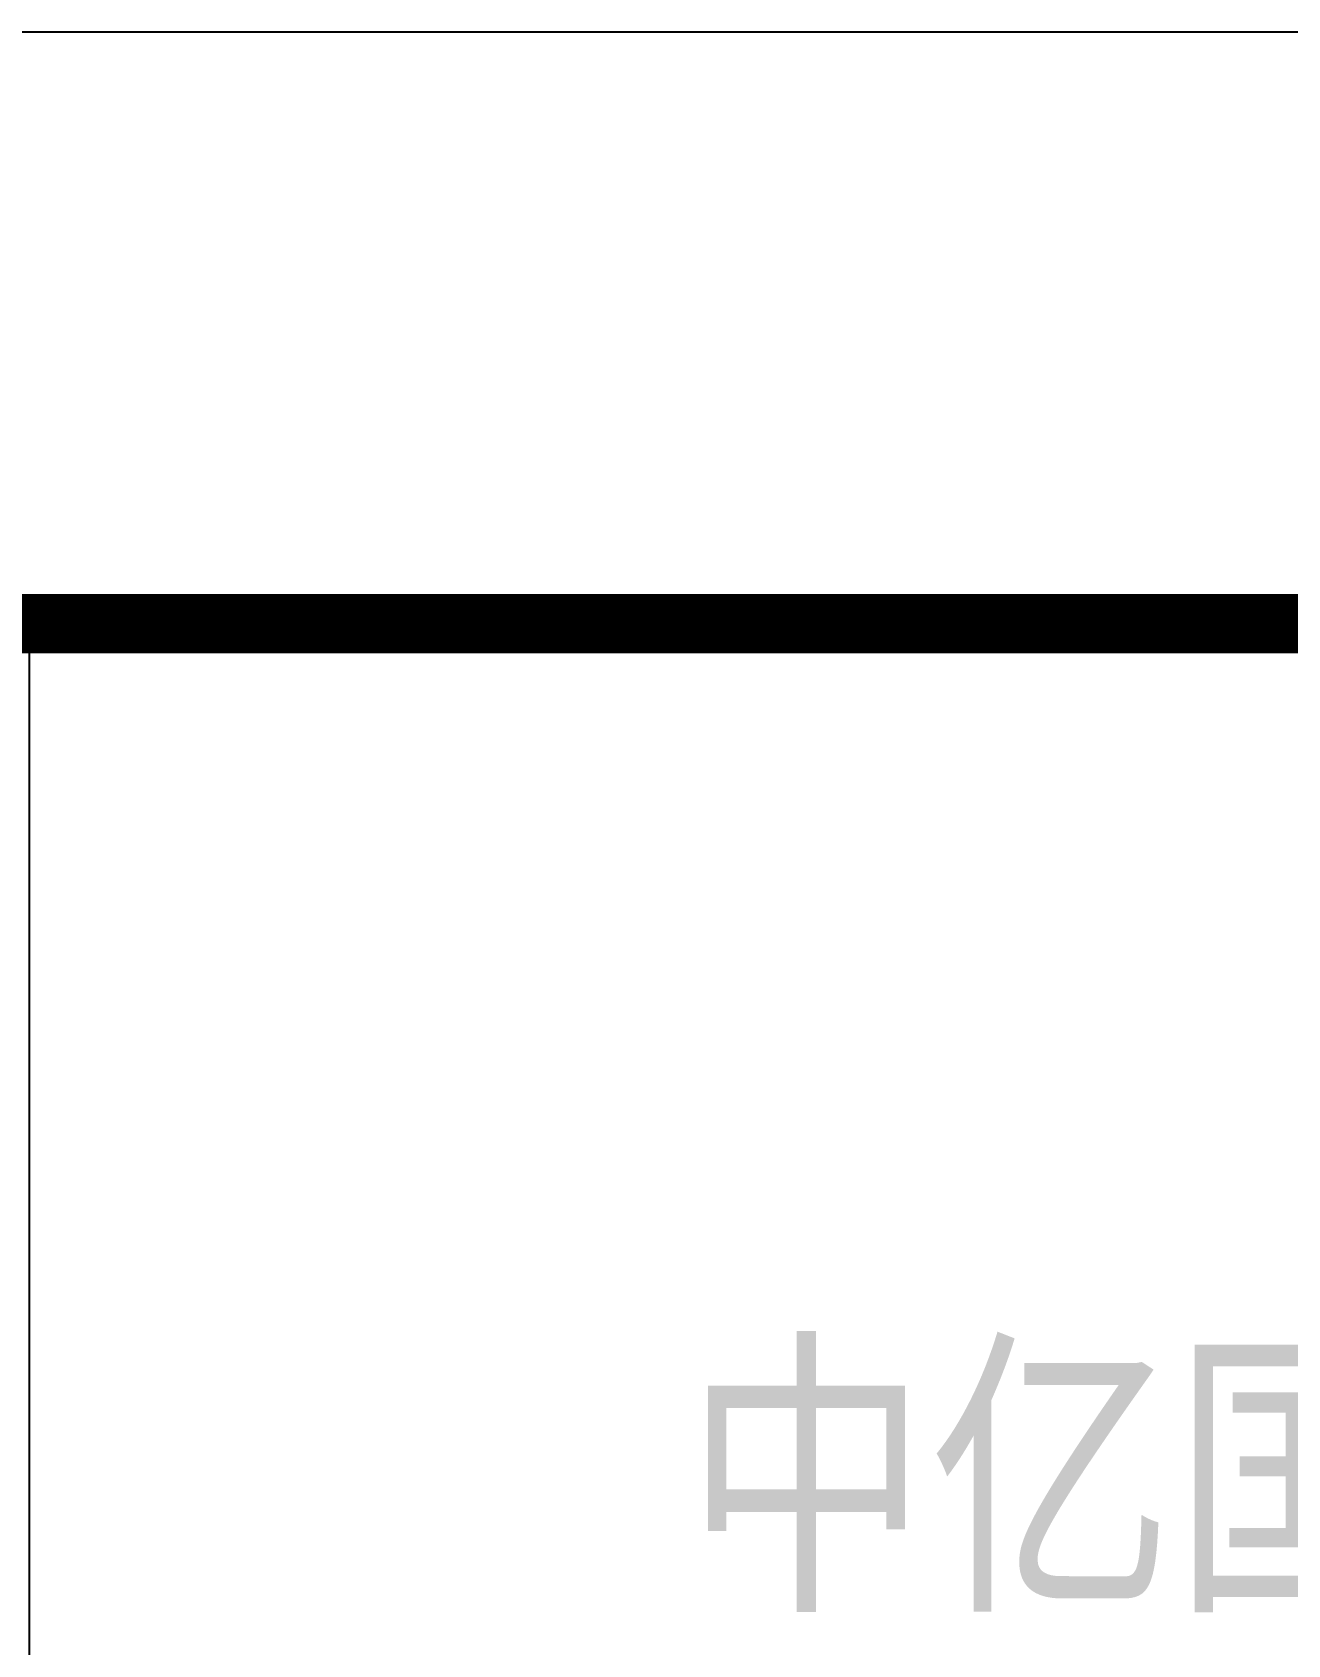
# Model space of a CAD drawing. Extents: x -695846 to 822170, y -413475 to 397179.
# Drawn here: x 386329 to 388452, y 353875 to 356602 of the extents above; entities that cross this region are included whole.
import ezdxf

# ---------------------------------------------------------------- set-up
doc = ezdxf.new("R2010")
doc.units = 0
doc.header["$LTSCALE"] = 1000
doc.header["$MEASUREMENT"] = 0
doc.layers.add('T-图框-175', color=175, linetype='Continuous')
doc.layers.add('TK', color=4, linetype='Continuous')
doc.styles.add('-宋体', font='', dxfattribs={"width": 0.8})
doc.styles.get('-宋体').set_extended_font_data('NSimSun')

# ---------------------------------------------------------------- blocks, each defined once
blk = doc.blocks.new('中亿国际')
at = {"layer": 'TK', "style": '-宋体', "width": 0.8}
blk.add_text('中亿国际设计集团有限公司', height=378.827, dxfattribs=at).set_placement((2527839.9, -168709.6))
blk = doc.blocks.new('3er1t35wer1t')
blk.add_line((320885.4, 303477.1), (313385.4, 303477.1))
at = {"layer": 'TK', "color": 7}
blk.add_lwpolyline([(313385.4, 263477.1), (313385.4, 303477.1), (320885.4, 303477.1), (320885.4, 263477.1)], close=True, dxfattribs=at)
at = {"lineweight": 20}
blk.add_blockref('中亿国际', (-2213347.2, 470556.4), dxfattribs=at)

msp = doc.modelspace()

# ---------------------------------------------------------------- linework, layer by layer
at = {"layer": 'T-图框-175'}
msp.add_lwpolyline([(335419.9, 314601.9), (394819.9, 314601.9), (394819.9, 356601.9), (335419.9, 356601.9)], close=True, dxfattribs=at)
at = {"layer": 'T-图框-175', "const_width": 100}
msp.add_lwpolyline([(337919.9, 315601.9), (393819.9, 315601.9), (393819.9, 355601.9), (337919.9, 355601.9)], close=True, dxfattribs=at)

# ---------------------------------------------------------------- block references
msp.add_blockref('3er1t35wer1t', (72939.4, 52124.8))

doc.saveas('drawing.dxf')
